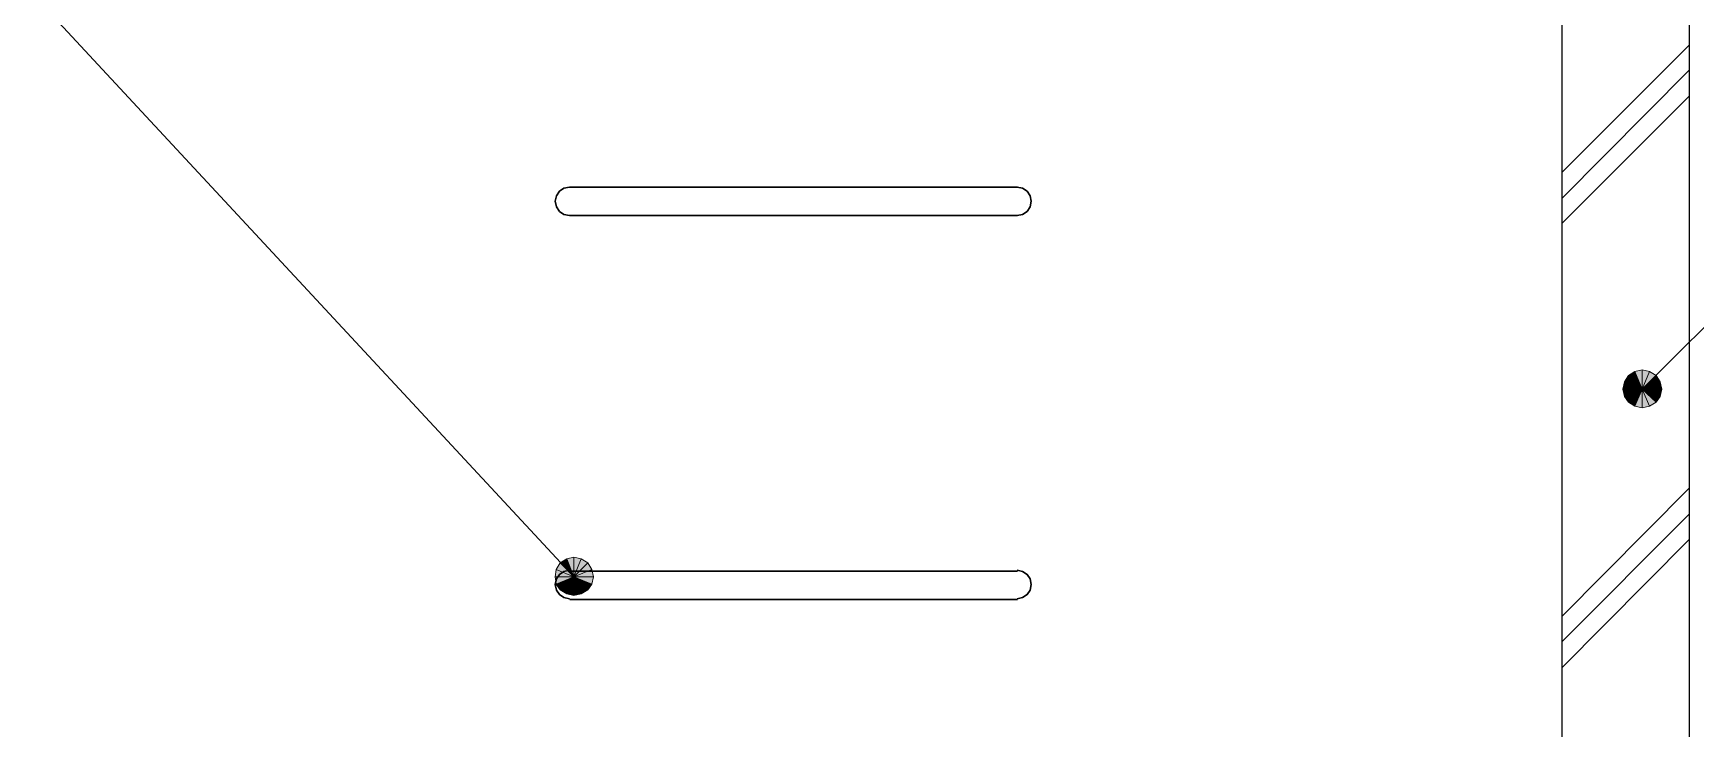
# Model space of a CAD drawing. Header units: millimetres. Extents: x 0 to 420, y 0 to 297.
# Drawn here: x 128.04 to 171.36, y 105.36 to 123.5 of the extents above; entities that cross this region are included whole.
import ezdxf

# ---------------------------------------------------------------- set-up
doc = ezdxf.new("R2010")
doc.units = ezdxf.units.MM

msp = doc.modelspace()

# ---------------------------------------------------------------- hatches: boundary and pattern name
h = msp.add_hatch(color=7)
h.paths.add_polyline_path([(169.778, 114.681), (169.609, 114.575), (169.968, 114.215), (169.778, 114.681)])
h.paths.add_polyline_path([(169.609, 114.575), (169.968, 114.215), (169.503, 114.406), (169.609, 114.575)])
h.paths.add_polyline_path([(169.968, 114.215), (169.503, 114.406), (169.46, 114.215), (169.968, 114.215)])
h = msp.add_hatch(color=7)
h.paths.add_polyline_path([(170.328, 114.575), (170.159, 114.681), (169.968, 114.215), (170.328, 114.575)])
h.paths.add_polyline_path([(170.159, 114.681), (169.968, 114.215), (169.968, 114.723), (170.159, 114.681)])
h.paths.add_polyline_path([(169.968, 114.215), (169.968, 114.723), (169.778, 114.681), (169.968, 114.215)])
for points in [[(170.434, 114.406), (170.328, 114.575), (169.968, 114.215), (170.434, 114.406)], [(141.944, 109.791), (141.774, 109.686), (142.134, 109.326), (141.944, 109.791)]]:
    msp.add_hatch(color=7).paths.add_polyline_path(points)
h = msp.add_hatch(color=7)
h.paths.add_polyline_path([(170.328, 113.877), (170.434, 114.025), (169.968, 114.215), (170.328, 113.877)])
h.paths.add_polyline_path([(170.434, 114.025), (169.968, 114.215), (170.476, 114.215), (170.434, 114.025)])
h.paths.add_polyline_path([(169.968, 114.215), (170.476, 114.215), (170.434, 114.406), (169.968, 114.215)])
h = msp.add_hatch(color=7)
h.paths.add_polyline_path([(169.46, 114.215), (169.503, 114.025), (169.968, 114.215), (169.46, 114.215)])
h.paths.add_polyline_path([(169.503, 114.025), (169.968, 114.215), (169.609, 113.877), (169.503, 114.025)])
h.paths.add_polyline_path([(169.968, 114.215), (169.609, 113.877), (169.778, 113.771), (169.968, 114.215)])
h = msp.add_hatch(color=7)
h.paths.add_polyline_path([(169.778, 113.771), (169.968, 113.729), (169.968, 114.215), (169.778, 113.771)])
h.paths.add_polyline_path([(169.968, 113.729), (169.968, 114.215), (170.159, 113.771), (169.968, 113.729)])
h.paths.add_polyline_path([(169.968, 114.215), (170.159, 113.771), (170.328, 113.877), (169.968, 114.215)])
h = msp.add_hatch(color=7)
h.paths.add_polyline_path([(141.774, 109.686), (141.669, 109.516), (142.134, 109.326), (141.774, 109.686)])
h.paths.add_polyline_path([(141.669, 109.516), (142.134, 109.326), (141.647, 109.326), (141.669, 109.516)])
h.paths.add_polyline_path([(142.134, 109.326), (141.647, 109.326), (141.669, 109.135), (142.134, 109.326)])
h = msp.add_hatch(color=7)
h.paths.add_polyline_path([(142.494, 109.686), (142.325, 109.791), (142.134, 109.326), (142.494, 109.686)])
h.paths.add_polyline_path([(142.325, 109.791), (142.134, 109.326), (142.134, 109.834), (142.325, 109.791)])
h.paths.add_polyline_path([(142.134, 109.326), (142.134, 109.834), (141.944, 109.791), (142.134, 109.326)])
h = msp.add_hatch(color=7)
h.paths.add_polyline_path([(142.6, 109.135), (142.642, 109.326), (142.134, 109.326), (142.6, 109.135)])
h.paths.add_polyline_path([(142.642, 109.326), (142.134, 109.326), (142.6, 109.516), (142.642, 109.326)])
h.paths.add_polyline_path([(142.134, 109.326), (142.6, 109.516), (142.494, 109.686), (142.134, 109.326)])
h = msp.add_hatch(color=7)
h.paths.add_polyline_path([(141.669, 109.135), (141.774, 108.987), (142.134, 109.326), (141.669, 109.135)])
h.paths.add_polyline_path([(141.774, 108.987), (142.134, 109.326), (141.944, 108.881), (141.774, 108.987)])
h.paths.add_polyline_path([(142.134, 109.326), (141.944, 108.881), (142.134, 108.839), (142.134, 109.326)])
h = msp.add_hatch(color=7)
h.paths.add_polyline_path([(142.134, 108.839), (142.325, 108.881), (142.134, 109.326), (142.134, 108.839)])
h.paths.add_polyline_path([(142.325, 108.881), (142.134, 109.326), (142.494, 108.987), (142.325, 108.881)])
h.paths.add_polyline_path([(142.134, 109.326), (142.494, 108.987), (142.6, 109.135), (142.134, 109.326)])

# ---------------------------------------------------------------- linework, layer by layer
at = {"lineweight": 13}
for points in [[(142.134, 109.326), (122.788, 130.154)], [(167.873, 119.867), (171.196, 123.19)], [(171.196, 122.534), (167.873, 119.189)], [(171.196, 121.856), (167.873, 118.533)], [(169.968, 114.215), (172.614, 116.861)], [(167.873, 108.289), (171.196, 111.633)], [(171.196, 110.956), (167.873, 107.632)], [(171.196, 110.3), (167.873, 106.955)]]:
    msp.add_lwpolyline(points, dxfattribs=at)
at = {"lineweight": 25}
for points in [[(171.196, 124.799), (171.196, 105.135)], [(167.873, 123.804), (167.873, 104.14)]]:
    msp.add_lwpolyline(points, dxfattribs=at)
at = {"lineweight": 30}
for points in [[(142.018, 119.486), (141.874, 119.457), (141.756, 119.377), (141.676, 119.26), (141.647, 119.115), (141.676, 118.971), (141.756, 118.853), (141.874, 118.774), (142.018, 118.745)], [(142.028, 119.486), (153.691, 119.486)], [(153.681, 118.745), (153.825, 118.774), (153.943, 118.853), (154.022, 118.971), (154.051, 119.115), (154.022, 119.26), (153.943, 119.377), (153.825, 119.457), (153.681, 119.486)], [(142.028, 118.745), (153.691, 118.745)], [(142.018, 109.495), (141.874, 109.466), (141.756, 109.387), (141.676, 109.269), (141.647, 109.125), (141.676, 108.981), (141.756, 108.863), (141.874, 108.783), (142.018, 108.754)], [(142.028, 109.474), (153.691, 109.474)], [(153.681, 108.754), (153.825, 108.783), (153.943, 108.863), (154.022, 108.981), (154.051, 109.125), (154.022, 109.269), (153.943, 109.387), (153.825, 109.466), (153.681, 109.495)], [(142.028, 108.733), (153.691, 108.733)]]:
    msp.add_lwpolyline(points, dxfattribs=at)
at = {"lineweight": 0}
for points in [[(169.968, 114.215), (169.503, 114.406), (169.46, 114.215)], [(169.609, 114.575), (169.968, 114.215), (169.503, 114.406)], [(169.778, 114.681), (169.609, 114.575), (169.968, 114.215)], [(169.968, 114.215), (169.968, 114.723), (169.778, 114.681)], [(170.159, 114.681), (169.968, 114.215), (169.968, 114.723)], [(170.328, 114.575), (170.159, 114.681), (169.968, 114.215)], [(170.434, 114.406), (170.328, 114.575), (169.968, 114.215)], [(169.968, 114.215), (170.476, 114.215), (170.434, 114.406)], [(169.46, 114.215), (169.503, 114.025), (169.968, 114.215)], [(169.503, 114.025), (169.968, 114.215), (169.609, 113.877)], [(169.968, 114.215), (169.609, 113.877), (169.778, 113.771)], [(169.778, 113.771), (169.968, 113.729), (169.968, 114.215)], [(169.968, 113.729), (169.968, 114.215), (170.159, 113.771)], [(169.968, 114.215), (170.159, 113.771), (170.328, 113.877)], [(170.328, 113.877), (170.434, 114.025), (169.968, 114.215)], [(170.434, 114.025), (169.968, 114.215), (170.476, 114.215)], [(141.774, 109.686), (141.669, 109.516), (142.134, 109.326)], [(141.944, 109.791), (141.774, 109.686), (142.134, 109.326)], [(142.134, 109.326), (142.134, 109.834), (141.944, 109.791)], [(142.325, 109.791), (142.134, 109.326), (142.134, 109.834)], [(142.494, 109.686), (142.325, 109.791), (142.134, 109.326)], [(142.134, 109.326), (142.6, 109.516), (142.494, 109.686)], [(141.669, 109.516), (142.134, 109.326), (141.647, 109.326)], [(142.134, 109.326), (141.647, 109.326), (141.669, 109.135)], [(141.669, 109.135), (141.774, 108.987), (142.134, 109.326)], [(141.774, 108.987), (142.134, 109.326), (141.944, 108.881)], [(142.134, 109.326), (141.944, 108.881), (142.134, 108.839)], [(142.642, 109.326), (142.134, 109.326), (142.6, 109.516)], [(142.134, 108.839), (142.325, 108.881), (142.134, 109.326)], [(142.325, 108.881), (142.134, 109.326), (142.494, 108.987)], [(142.134, 109.326), (142.494, 108.987), (142.6, 109.135)], [(142.6, 109.135), (142.642, 109.326), (142.134, 109.326)]]:
    msp.add_lwpolyline(points, close=True, dxfattribs=at)

doc.saveas('drawing.dxf')
